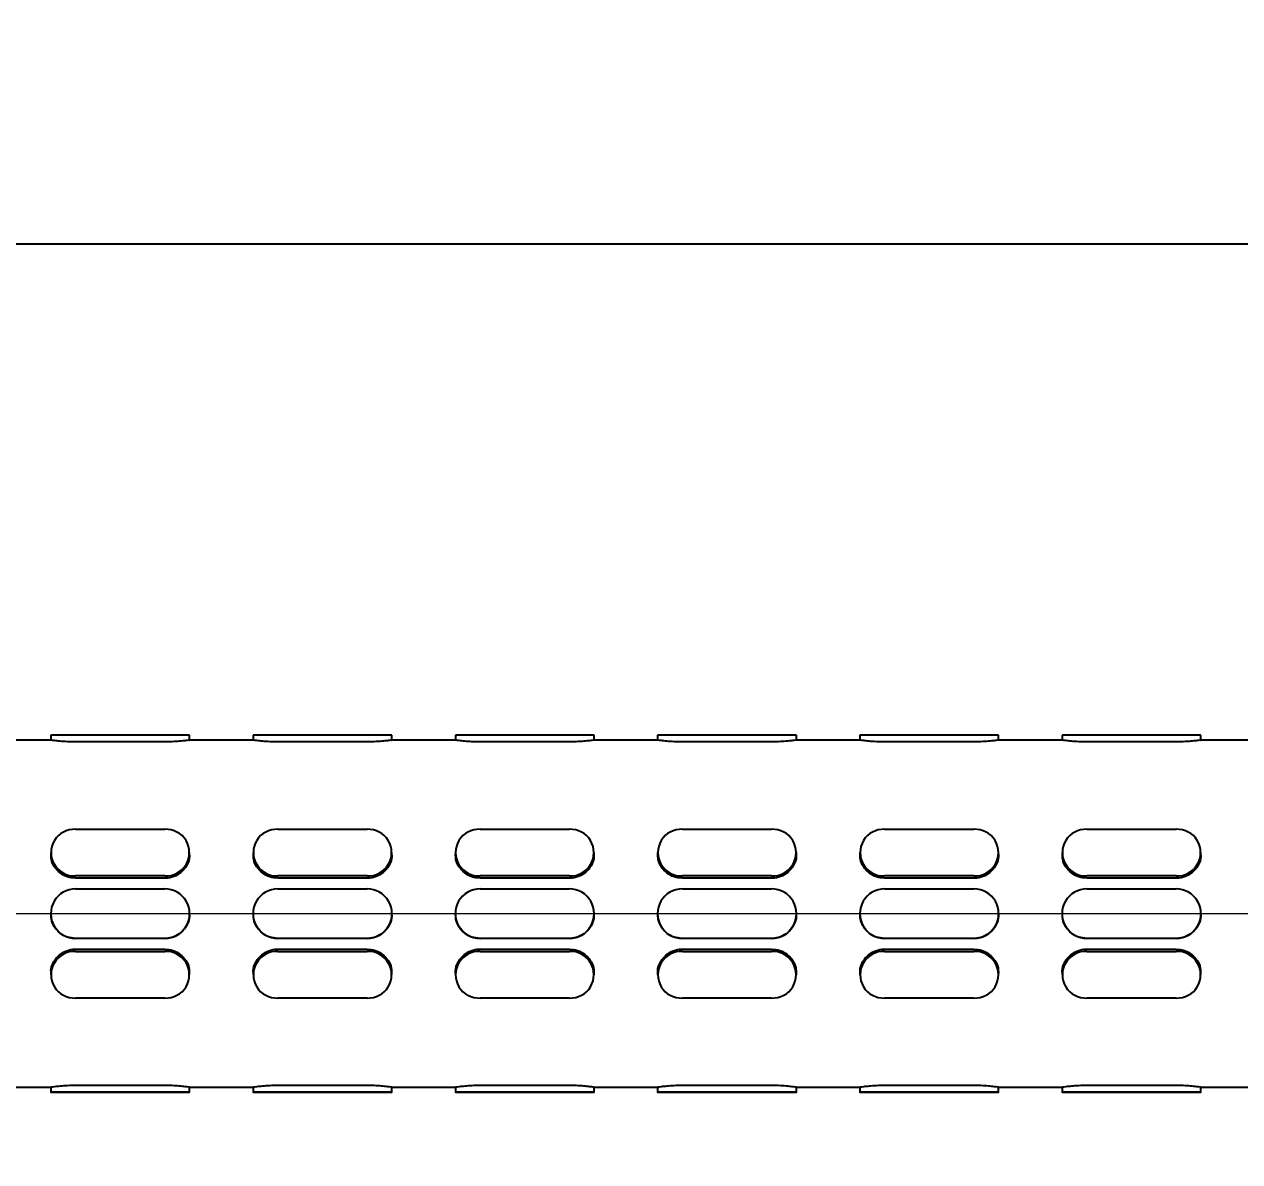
# Model space of a CAD drawing. Extents: x 72 to 1049, y 29 to 427.
# Drawn here: x 167.83 to 192.35, y 201.18 to 224.11 of the extents above; entities that cross this region are included whole.
import ezdxf

# ---------------------------------------------------------------- set-up
doc = ezdxf.new("R2010")
doc.units = 0
doc.header["$LTSCALE"] = 23.1
doc.header["$MEASUREMENT"] = 0
doc.linetypes.add('CENTERX2', pattern=[20.32, 12.7, -2.54, 2.54, -2.54])
doc.layers.get('0').update_dxf_attribs({"linetype": 'CONTINUOUS'})
doc.layers.get('Defpoints').update_dxf_attribs({"linetype": 'CONTINUOUS'})
doc.layers.add('10', color=7, linetype='CONTINUOUS')
doc.layers.add('中心线层', color=1, linetype='CENTERX2', lineweight=25)
doc.styles.add('SLDTEXTSTYLE0', font='')
doc.styles.get('SLDTEXTSTYLE0').set_extended_font_data('汉仪长仿宋体')
doc.dimstyles.new('SLDDIMSTYLE0', dxfattribs={"dimtxt": 3.5, "dimasz": 4.08, "dimexe": 0, "dimexo": 0.0625, "dimgap": 0.875, "dimtad": 2, "dimdec": 0, "dimlfac": 5, "dimrnd": 1e-09, "dimzin": 12, "dimdsep": 46, "dimtxsty": 'SLDTEXTSTYLE0', "dimsah": 1, "dimcen": 0.09, "dimadec": 0, "dimazin": 3, "dimtfac": 1, "dimtdec": 0, "dimtofl": 0, "dimtmove": 0, "dimatfit": 3, "dimfxl": 0, "dimfrac": 2, "dimtolj": 1, "dimtzin": 12, "dimarcsym": 0})

# ---------------------------------------------------------------- blocks, each defined once
blk = doc.blocks.new('*D23')
at = {"layer": '10', "color": 0, "lineweight": -2}
for p, q in [((104.483, 201.244), (104.483, 219.688)), ((108.563, 219.688), (210.803, 219.688)), ((214.883, 213.944), (214.883, 219.688))]:
    blk.add_line(p, q, dxfattribs=at)
at = {"layer": '10', "color": 0}
for points in [[(108.563, 220.368), (108.563, 219.008), (104.483, 219.688)], [(210.803, 219.008), (210.803, 220.368), (214.883, 219.688)]]:
    blk.add_solid(points, dxfattribs=at)
at = {"layer": 'Defpoints', "color": 0}
for p in [(214.883, 219.688), (214.883, 213.882), (104.483, 201.182)]:
    blk.add_point(p, dxfattribs=at)
at = {"layer": '10', "color": 0, "insert": (157.265, 224.063), "char_height": 3.5, "attachment_point": 2, "style": 'SLDTEXTSTYLE0'}
blk.add_mtext('\\A1;550', dxfattribs=at)

msp = doc.modelspace()

# ---------------------------------------------------------------- linework, layer by layer
at = {"color": 7, "linetype": 'Continuous', "lineweight": 25}
for p, q in [((168.36936, 209.68186), (167.07685, 209.68186)), ((168.36306, 209.78186), (168.36306, 209.68097)), ((170.66306, 209.78197), (168.86306, 209.78197)), ((170.66306, 209.64607), (168.86306, 209.64607)), ((172.44936, 209.68186), (171.15685, 209.68186)), ((171.16306, 209.68097), (171.16306, 209.78186)), ((172.44306, 209.78186), (172.44306, 209.68097)), ((174.74306, 209.78197), (172.94306, 209.78197)), ((174.74306, 209.64607), (172.94306, 209.64607)), ((176.52936, 209.68186), (175.23685, 209.68186)), ((175.24306, 209.68097), (175.24306, 209.78186)), ((176.52306, 209.78186), (176.52306, 209.68097)), ((178.82306, 209.78197), (177.02306, 209.78197)), ((178.82306, 209.64607), (177.02306, 209.64607)), ((180.60936, 209.68186), (179.31685, 209.68186)), ((179.32306, 209.68097), (179.32306, 209.78186)), ((180.60306, 209.78186), (180.60306, 209.68097)), ((182.90306, 209.78197), (181.10306, 209.78197)), ((182.90306, 209.64607), (181.10306, 209.64607)), ((184.68936, 209.68186), (183.39685, 209.68186)), ((183.40306, 209.68097), (183.40306, 209.78186)), ((184.68306, 209.78186), (184.68306, 209.68097)), ((186.98306, 209.78197), (185.18306, 209.78197)), ((186.98306, 209.64607), (185.18306, 209.64607)), ((188.76936, 209.68186), (187.47685, 209.68186)), ((187.48306, 209.68097), (187.48306, 209.78186)), ((188.76306, 209.78186), (188.76306, 209.68097)), ((191.06306, 209.78197), (189.26306, 209.78197)), ((191.06306, 209.64607), (189.26306, 209.64607)), ((192.84936, 209.68186), (191.55685, 209.68186)), ((191.56306, 209.68097), (191.56306, 209.78186)), ((168.86306, 207.8837), (170.66306, 207.8837)), ((172.94306, 207.8837), (174.74306, 207.8837)), ((177.02306, 207.8837), (178.82306, 207.8837)), ((181.10306, 207.8837), (182.90306, 207.8837)), ((185.18306, 207.8837), (186.98306, 207.8837)), ((189.26306, 207.8837), (191.06306, 207.8837)), ((168.36306, 207.4139), (168.36306, 207.37937)), ((171.16306, 207.37937), (171.16306, 207.4139)), ((172.44306, 207.4139), (172.44306, 207.37937)), ((175.24306, 207.37937), (175.24306, 207.4139)), ((176.52306, 207.4139), (176.52306, 207.37937)), ((179.32306, 207.37937), (179.32306, 207.4139)), ((180.60306, 207.4139), (180.60306, 207.37937)), ((183.40306, 207.37937), (183.40306, 207.4139)), ((184.68306, 207.4139), (184.68306, 207.37937)), ((187.48306, 207.37937), (187.48306, 207.4139)), ((188.76306, 207.4139), (188.76306, 207.37937)), ((191.56306, 207.37937), (191.56306, 207.4139)), ((170.66306, 206.94409), (168.86306, 206.94409)), ((174.74306, 206.94409), (172.94306, 206.94409)), ((178.82306, 206.94409), (177.02306, 206.94409)), ((182.90306, 206.94409), (181.10306, 206.94409)), ((186.98306, 206.94409), (185.18306, 206.94409)), ((191.06306, 206.94409), (189.26306, 206.94409)), ((170.66306, 206.89758), (168.86306, 206.89758)), ((168.86306, 206.68267), (170.66306, 206.68267)), ((174.74306, 206.89758), (172.94306, 206.89758)), ((172.94306, 206.68267), (174.74306, 206.68267)), ((178.82306, 206.89758), (177.02306, 206.89758)), ((177.02306, 206.68267), (178.82306, 206.68267)), ((182.90306, 206.89758), (181.10306, 206.89758)), ((181.10306, 206.68267), (182.90306, 206.68267)), ((186.98306, 206.89758), (185.18306, 206.89758)), ((185.18306, 206.68267), (186.98306, 206.68267)), ((191.06306, 206.89758), (189.26306, 206.89758)), ((189.26306, 206.68267), (191.06306, 206.68267)), ((168.36306, 206.18267), (168.36306, 206.18265)), ((171.16306, 206.18265), (171.16306, 206.18267)), ((172.44306, 206.18267), (172.44306, 206.18265)), ((175.24306, 206.18265), (175.24306, 206.18267)), ((176.52306, 206.18267), (176.52306, 206.18265)), ((179.32306, 206.18265), (179.32306, 206.18267)), ((180.60306, 206.18267), (180.60306, 206.18265)), ((183.40306, 206.18265), (183.40306, 206.18267)), ((184.68306, 206.18267), (184.68306, 206.18265)), ((187.48306, 206.18265), (187.48306, 206.18267)), ((188.76306, 206.18267), (188.76306, 206.18265)), ((191.56306, 206.18265), (191.56306, 206.18267)), ((170.66306, 205.68267), (168.86306, 205.68267)), ((170.66306, 205.68264), (168.86306, 205.68264)), ((168.86306, 205.46769), (170.66306, 205.46769)), ((174.74306, 205.68267), (172.94306, 205.68267)), ((174.74306, 205.68264), (172.94306, 205.68264)), ((172.94306, 205.46769), (174.74306, 205.46769)), ((178.82306, 205.68267), (177.02306, 205.68267)), ((178.82306, 205.68264), (177.02306, 205.68264)), ((177.02306, 205.46769), (178.82306, 205.46769)), ((182.90306, 205.68267), (181.10306, 205.68267)), ((182.90306, 205.68264), (181.10306, 205.68264)), ((181.10306, 205.46769), (182.90306, 205.46769)), ((186.98306, 205.68267), (185.18306, 205.68267)), ((186.98306, 205.68264), (185.18306, 205.68264)), ((185.18306, 205.46769), (186.98306, 205.46769)), ((191.06306, 205.68267), (189.26306, 205.68267)), ((191.06306, 205.68264), (189.26306, 205.68264)), ((189.26306, 205.46769), (191.06306, 205.46769)), ((168.86306, 205.42124), (170.66306, 205.42124)), ((172.94306, 205.42124), (174.74306, 205.42124)), ((177.02306, 205.42124), (178.82306, 205.42124)), ((181.10306, 205.42124), (182.90306, 205.42124)), ((185.18306, 205.42124), (186.98306, 205.42124)), ((189.26306, 205.42124), (191.06306, 205.42124)), ((168.36306, 204.98583), (168.36306, 204.95135)), ((171.16306, 204.95135), (171.16306, 204.98583)), ((172.44306, 204.98583), (172.44306, 204.95135)), ((175.24306, 204.95135), (175.24306, 204.98583)), ((176.52306, 204.98583), (176.52306, 204.95135)), ((179.32306, 204.95135), (179.32306, 204.98583)), ((180.60306, 204.98583), (180.60306, 204.95135)), ((183.40306, 204.95135), (183.40306, 204.98583)), ((184.68306, 204.98583), (184.68306, 204.95135)), ((187.48306, 204.95135), (187.48306, 204.98583)), ((188.76306, 204.98583), (188.76306, 204.95135)), ((191.56306, 204.95135), (191.56306, 204.98583)), ((170.66306, 204.48147), (168.86306, 204.48147)), ((174.74306, 204.48147), (172.94306, 204.48147)), ((178.82306, 204.48147), (177.02306, 204.48147)), ((182.90306, 204.48147), (181.10306, 204.48147)), ((186.98306, 204.48147), (185.18306, 204.48147)), ((191.06306, 204.48147), (189.26306, 204.48147)), ((167.07676, 202.68186), (168.36927, 202.68186)), ((168.36306, 202.68274), (168.36306, 202.58186)), ((170.66306, 202.71787), (168.86306, 202.71787)), ((170.66306, 202.58197), (168.86306, 202.58197)), ((168.86306, 202.58174), (170.66306, 202.58174)), ((171.15676, 202.68186), (172.44927, 202.68186)), ((171.16306, 202.58186), (171.16306, 202.68274)), ((172.44306, 202.68274), (172.44306, 202.58186)), ((174.74306, 202.71787), (172.94306, 202.71787)), ((174.74306, 202.58197), (172.94306, 202.58197)), ((172.94306, 202.58174), (174.74306, 202.58174)), ((175.23676, 202.68186), (176.52927, 202.68186)), ((175.24306, 202.58186), (175.24306, 202.68274)), ((176.52306, 202.68274), (176.52306, 202.58186)), ((178.82306, 202.71787), (177.02306, 202.71787)), ((178.82306, 202.58197), (177.02306, 202.58197)), ((177.02306, 202.58174), (178.82306, 202.58174)), ((179.31676, 202.68186), (180.60927, 202.68186)), ((179.32306, 202.58186), (179.32306, 202.68274)), ((180.60306, 202.68274), (180.60306, 202.58186)), ((182.90306, 202.71787), (181.10306, 202.71787)), ((182.90306, 202.58197), (181.10306, 202.58197)), ((181.10306, 202.58174), (182.90306, 202.58174)), ((183.39676, 202.68186), (184.68927, 202.68186)), ((183.40306, 202.58186), (183.40306, 202.68274)), ((184.68306, 202.68274), (184.68306, 202.58186)), ((186.98306, 202.71787), (185.18306, 202.71787)), ((186.98306, 202.58197), (185.18306, 202.58197)), ((185.18306, 202.58174), (186.98306, 202.58174)), ((187.47676, 202.68186), (188.76927, 202.68186)), ((187.48306, 202.58186), (187.48306, 202.68274)), ((188.76306, 202.68274), (188.76306, 202.58186)), ((191.06306, 202.71787), (189.26306, 202.71787)), ((191.06306, 202.58197), (189.26306, 202.58197)), ((189.26306, 202.58174), (191.06306, 202.58174)), ((191.55676, 202.68186), (192.84927, 202.68186)), ((191.56306, 202.58186), (191.56306, 202.68274))]:
    msp.add_line(p, q, dxfattribs=at)
at = {"color": 7, "linetype": 'Continuous', "lineweight": 25, "flags": 128}
for points in [[(168.86306, 209.78197), (168.67172, 209.78196), (168.50951, 209.78194), (168.40112, 209.7819), (168.36306, 209.78186)], [(171.16306, 209.78186), (171.125, 209.7819), (171.01661, 209.78194), (170.8544, 209.78196), (170.66306, 209.78197)], [(172.94306, 209.78197), (172.75172, 209.78196), (172.58951, 209.78194), (172.48112, 209.7819), (172.44306, 209.78186)], [(175.24306, 209.78186), (175.205, 209.7819), (175.09661, 209.78194), (174.9344, 209.78196), (174.74306, 209.78197)], [(177.02306, 209.78197), (176.83172, 209.78196), (176.66951, 209.78194), (176.56112, 209.7819), (176.52306, 209.78186)], [(179.32306, 209.78186), (179.285, 209.7819), (179.17661, 209.78194), (179.0144, 209.78196), (178.82306, 209.78197)], [(181.10306, 209.78197), (180.91172, 209.78196), (180.74951, 209.78194), (180.64112, 209.7819), (180.60306, 209.78186)], [(183.40306, 209.78186), (183.365, 209.7819), (183.25661, 209.78194), (183.0944, 209.78196), (182.90306, 209.78197)], [(185.18306, 209.78197), (184.99172, 209.78196), (184.82951, 209.78194), (184.72112, 209.7819), (184.68306, 209.78186)], [(187.48306, 209.78186), (187.445, 209.7819), (187.33661, 209.78194), (187.1744, 209.78196), (186.98306, 209.78197)], [(189.26306, 209.78197), (189.07172, 209.78196), (188.90951, 209.78194), (188.80112, 209.7819), (188.76306, 209.78186)], [(191.56306, 209.78186), (191.525, 209.7819), (191.41661, 209.78194), (191.2544, 209.78196), (191.06306, 209.78197)], [(168.86306, 202.58197), (168.67172, 202.58196), (168.50951, 202.58194), (168.40112, 202.5819), (168.36306, 202.58186), (168.40112, 202.58181), (168.50951, 202.58178), (168.67172, 202.58175), (168.86306, 202.58174)], [(170.66306, 202.58174), (170.8544, 202.58175), (171.01661, 202.58178), (171.125, 202.58181), (171.16306, 202.58186), (171.125, 202.5819), (171.01661, 202.58194), (170.8544, 202.58196), (170.66306, 202.58197)], [(172.94306, 202.58197), (172.75172, 202.58196), (172.58951, 202.58194), (172.48112, 202.5819), (172.44306, 202.58186), (172.48112, 202.58181), (172.58951, 202.58178), (172.75172, 202.58175), (172.94306, 202.58174)], [(174.74306, 202.58174), (174.9344, 202.58175), (175.09661, 202.58178), (175.205, 202.58181), (175.24306, 202.58186), (175.205, 202.5819), (175.09661, 202.58194), (174.9344, 202.58196), (174.74306, 202.58197)], [(177.02306, 202.58197), (176.83172, 202.58196), (176.66951, 202.58194), (176.56112, 202.5819), (176.52306, 202.58186), (176.56112, 202.58181), (176.66951, 202.58178), (176.83172, 202.58175), (177.02306, 202.58174)], [(178.82306, 202.58174), (179.0144, 202.58175), (179.17661, 202.58178), (179.285, 202.58181), (179.32306, 202.58186), (179.285, 202.5819), (179.17661, 202.58194), (179.0144, 202.58196), (178.82306, 202.58197)], [(181.10306, 202.58197), (180.91172, 202.58196), (180.74951, 202.58194), (180.64112, 202.5819), (180.60306, 202.58186), (180.64112, 202.58181), (180.74951, 202.58178), (180.91172, 202.58175), (181.10306, 202.58174)], [(182.90306, 202.58174), (183.0944, 202.58175), (183.25661, 202.58178), (183.365, 202.58181), (183.40306, 202.58186), (183.365, 202.5819), (183.25661, 202.58194), (183.0944, 202.58196), (182.90306, 202.58197)], [(185.18306, 202.58197), (184.99172, 202.58196), (184.82951, 202.58194), (184.72112, 202.5819), (184.68306, 202.58186), (184.72112, 202.58181), (184.82951, 202.58178), (184.99172, 202.58175), (185.18306, 202.58174)], [(186.98306, 202.58174), (187.1744, 202.58175), (187.33661, 202.58178), (187.445, 202.58181), (187.48306, 202.58186), (187.445, 202.5819), (187.33661, 202.58194), (187.1744, 202.58196), (186.98306, 202.58197)], [(189.26306, 202.58197), (189.07172, 202.58196), (188.90951, 202.58194), (188.80112, 202.5819), (188.76306, 202.58186), (188.80112, 202.58181), (188.90951, 202.58178), (189.07172, 202.58175), (189.26306, 202.58174)], [(191.06306, 202.58174), (191.2544, 202.58175), (191.41661, 202.58178), (191.525, 202.58181), (191.56306, 202.58186), (191.525, 202.5819), (191.41661, 202.58194), (191.2544, 202.58196), (191.06306, 202.58197)]]:
    msp.add_lwpolyline(points, dxfattribs=at)
at = {"color": 7, "linetype": 'Continuous', "lineweight": 25}
for centre, radius, start, end in [((168.8395, 207.4139), 0.4704, 87.128712, 272.871288), ((170.68662, 207.4139), 0.4704, 267.128712, 92.871288), ((172.9195, 207.4139), 0.4704, 87.128712, 272.871288), ((174.76662, 207.4139), 0.4704, 267.128712, 92.871288), ((176.9995, 207.4139), 0.4704, 87.128712, 272.871288), ((178.84662, 207.4139), 0.4704, 267.128712, 92.871288), ((181.0795, 207.4139), 0.4704, 87.128712, 272.871288), ((182.92662, 207.4139), 0.4704, 267.128712, 92.871288), ((185.1595, 207.4139), 0.4704, 87.128712, 272.871288), ((187.00662, 207.4139), 0.4704, 267.128712, 92.871288), ((189.2395, 207.4139), 0.4704, 87.128712, 272.871288), ((191.08662, 207.4139), 0.4704, 267.128712, 92.871288), ((168.86306, 206.18267), 0.5, 89.999999, 270.000001), ((170.66306, 206.18267), 0.5, 269.999999, 90.000001), ((172.94306, 206.18267), 0.5, 89.999999, 270.000001), ((174.74306, 206.18267), 0.5, 269.999999, 90.000001), ((177.02306, 206.18267), 0.5, 89.999999, 270.000001), ((178.82306, 206.18267), 0.5, 269.999999, 90.000001), ((181.10306, 206.18267), 0.5, 89.999999, 270.000001), ((182.90306, 206.18267), 0.5, 269.999999, 90.000001), ((185.18306, 206.18267), 0.5, 89.999999, 270.000001), ((186.98306, 206.18267), 0.5, 269.999999, 90.000001), ((189.26306, 206.18267), 0.5, 89.999999, 270.000001), ((191.06306, 206.18267), 0.5, 269.999999, 90.000001), ((168.83955, 204.95135), 0.47047, 87.136306, 272.863694), ((170.68656, 204.95135), 0.47047, 267.136306, 92.863694), ((172.91955, 204.95135), 0.47047, 87.136306, 272.863694), ((174.76656, 204.95135), 0.47047, 267.136306, 92.863694), ((176.99955, 204.95135), 0.47047, 87.136306, 272.863694), ((178.84656, 204.95135), 0.47047, 267.136306, 92.863694), ((181.07955, 204.95135), 0.47047, 87.136306, 272.863694), ((182.92656, 204.95135), 0.47047, 267.136306, 92.863694), ((185.15955, 204.95135), 0.47047, 87.136306, 272.863694), ((187.00656, 204.95135), 0.47047, 267.136306, 92.863694), ((189.23955, 204.95135), 0.47047, 87.136306, 272.863694), ((191.08656, 204.95135), 0.47047, 267.136306, 92.863694)]:
    msp.add_arc(centre, radius, start, end, dxfattribs=at)
for points, knots in [([(168.86306, 209.64607), (168.80719, 209.64688), (168.69545, 209.64849), (168.54599, 209.65981), (168.43369, 209.6721), (168.36938, 209.68098), (168.36937, 209.68097), (168.36936, 209.68097)], [0, 0, 0, 0, 0.21356057, 0.42706808, 0.64194996, 0.85774859, 1, 1, 1, 1]), ([(171.15685, 209.68098), (171.15856, 209.68122), (171.16546, 209.68222), (171.12026, 209.6758), (171.02567, 209.66431), (170.88624, 209.65213), (170.7576, 209.64655), (170.68225, 209.64617), (170.66306, 209.64607)], [0, 0, 0, 0, 0.0699699, 0.28254358, 0.49586879, 0.71109119, 0.92643427, 1, 1, 1, 1]), ([(172.94306, 209.64607), (172.88719, 209.64688), (172.77545, 209.64849), (172.62599, 209.65981), (172.51369, 209.6721), (172.44938, 209.68098), (172.44937, 209.68097), (172.44936, 209.68097)], [0, 0, 0, 0, 0.21356057, 0.42706808, 0.64194996, 0.85774859, 1, 1, 1, 1]), ([(175.23685, 209.68098), (175.23856, 209.68122), (175.24546, 209.68222), (175.20026, 209.6758), (175.10567, 209.66431), (174.96624, 209.65213), (174.8376, 209.64655), (174.76225, 209.64617), (174.74306, 209.64607)], [0, 0, 0, 0, 0.0699699, 0.28254358, 0.49586879, 0.71109119, 0.92643427, 1, 1, 1, 1]), ([(177.02306, 209.64607), (176.96719, 209.64688), (176.85545, 209.64849), (176.70599, 209.65981), (176.59369, 209.6721), (176.52938, 209.68098), (176.52937, 209.68097), (176.52936, 209.68097)], [0, 0, 0, 0, 0.21356057, 0.42706808, 0.64194996, 0.85774859, 1, 1, 1, 1]), ([(179.31685, 209.68098), (179.31856, 209.68122), (179.32546, 209.68222), (179.28026, 209.6758), (179.18567, 209.66431), (179.04624, 209.65213), (178.9176, 209.64655), (178.84225, 209.64617), (178.82306, 209.64607)], [0, 0, 0, 0, 0.0699699, 0.28254358, 0.49586879, 0.71109119, 0.92643427, 1, 1, 1, 1]), ([(181.10306, 209.64607), (181.04719, 209.64688), (180.93545, 209.64849), (180.78599, 209.65981), (180.67369, 209.6721), (180.60938, 209.68098), (180.60937, 209.68097), (180.60936, 209.68097)], [0, 0, 0, 0, 0.21356057, 0.42706808, 0.64194996, 0.85774859, 1, 1, 1, 1]), ([(183.39685, 209.68098), (183.39856, 209.68122), (183.40546, 209.68222), (183.36026, 209.6758), (183.26567, 209.66431), (183.12624, 209.65213), (182.9976, 209.64655), (182.92225, 209.64617), (182.90306, 209.64607)], [0, 0, 0, 0, 0.0699699, 0.28254358, 0.49586879, 0.71109119, 0.92643427, 1, 1, 1, 1]), ([(185.18306, 209.64607), (185.12719, 209.64688), (185.01545, 209.64849), (184.86599, 209.65981), (184.75369, 209.6721), (184.68938, 209.68098), (184.68937, 209.68097), (184.68936, 209.68097)], [0, 0, 0, 0, 0.21356057, 0.42706808, 0.64194996, 0.85774859, 1, 1, 1, 1]), ([(187.47685, 209.68098), (187.47856, 209.68122), (187.48546, 209.68222), (187.44026, 209.6758), (187.34567, 209.66431), (187.20624, 209.65213), (187.0776, 209.64655), (187.00225, 209.64617), (186.98306, 209.64607)], [0, 0, 0, 0, 0.0699699, 0.28254358, 0.49586879, 0.71109119, 0.92643427, 1, 1, 1, 1]), ([(189.26306, 209.64607), (189.20719, 209.64688), (189.09545, 209.64849), (188.94599, 209.65981), (188.83369, 209.6721), (188.76938, 209.68098), (188.76937, 209.68097), (188.76936, 209.68097)], [0, 0, 0, 0, 0.21356057, 0.42706808, 0.64194996, 0.85774859, 1, 1, 1, 1]), ([(191.55685, 209.68098), (191.55856, 209.68122), (191.56546, 209.68222), (191.52026, 209.6758), (191.42567, 209.66431), (191.28624, 209.65213), (191.1576, 209.64655), (191.08225, 209.64617), (191.06306, 209.64607)], [0, 0, 0, 0, 0.0699699, 0.28254358, 0.49586879, 0.71109119, 0.92643427, 1, 1, 1, 1]), ([(168.86306, 206.89758), (168.80719, 206.903), (168.69545, 206.91383), (168.546, 206.99776), (168.43368, 207.12034), (168.36927, 207.25561), (168.36929, 207.34426), (168.3693, 207.37971)], [0, 0, 0, 0, 0.21324843, 0.42644388, 0.64101168, 0.85649491, 1, 1, 1, 1]), ([(171.15682, 207.37903), (171.15855, 207.36184), (171.16549, 207.2928), (171.12027, 207.17125), (171.02567, 207.03667), (170.88624, 206.93937), (170.7576, 206.90089), (170.68225, 206.89825), (170.66306, 206.89758)], [0, 0, 0, 0, 0.07049632, 0.28294968, 0.49615414, 0.71125472, 0.92647591, 1, 1, 1, 1]), ([(172.94306, 206.89758), (172.88719, 206.903), (172.77545, 206.91383), (172.626, 206.99776), (172.51368, 207.12034), (172.44927, 207.25561), (172.44929, 207.34426), (172.4493, 207.37971)], [0, 0, 0, 0, 0.21324843, 0.42644388, 0.64101168, 0.85649491, 1, 1, 1, 1]), ([(175.23682, 207.37903), (175.23855, 207.36184), (175.24549, 207.2928), (175.20027, 207.17125), (175.10567, 207.03667), (174.96624, 206.93937), (174.8376, 206.90089), (174.76225, 206.89825), (174.74306, 206.89758)], [0, 0, 0, 0, 0.07049632, 0.28294968, 0.49615414, 0.71125472, 0.92647591, 1, 1, 1, 1]), ([(177.02306, 206.89758), (176.96719, 206.903), (176.85545, 206.91383), (176.706, 206.99776), (176.59368, 207.12034), (176.52927, 207.25561), (176.52929, 207.34426), (176.5293, 207.37971)], [0, 0, 0, 0, 0.21324843, 0.42644388, 0.64101168, 0.85649491, 1, 1, 1, 1]), ([(179.31682, 207.37903), (179.31855, 207.36184), (179.32549, 207.2928), (179.28027, 207.17125), (179.18567, 207.03667), (179.04624, 206.93937), (178.9176, 206.90089), (178.84225, 206.89825), (178.82306, 206.89758)], [0, 0, 0, 0, 0.07049632, 0.28294968, 0.49615414, 0.71125472, 0.92647591, 1, 1, 1, 1]), ([(181.10306, 206.89758), (181.04719, 206.903), (180.93545, 206.91383), (180.786, 206.99776), (180.67368, 207.12034), (180.60927, 207.25561), (180.60929, 207.34426), (180.6093, 207.37971)], [0, 0, 0, 0, 0.21324843, 0.42644388, 0.64101168, 0.85649491, 1, 1, 1, 1]), ([(183.39682, 207.37903), (183.39855, 207.36184), (183.40549, 207.2928), (183.36027, 207.17125), (183.26567, 207.03667), (183.12624, 206.93937), (182.9976, 206.90089), (182.92225, 206.89825), (182.90306, 206.89758)], [0, 0, 0, 0, 0.07049632, 0.28294968, 0.49615414, 0.71125472, 0.92647591, 1, 1, 1, 1]), ([(185.18306, 206.89758), (185.12719, 206.903), (185.01545, 206.91383), (184.866, 206.99776), (184.75368, 207.12034), (184.68927, 207.25561), (184.68929, 207.34426), (184.6893, 207.37971)], [0, 0, 0, 0, 0.21324843, 0.42644388, 0.64101168, 0.85649491, 1, 1, 1, 1]), ([(187.47682, 207.37903), (187.47855, 207.36184), (187.48549, 207.2928), (187.44027, 207.17125), (187.34567, 207.03667), (187.20624, 206.93937), (187.0776, 206.90089), (187.00225, 206.89825), (186.98306, 206.89758)], [0, 0, 0, 0, 0.07049632, 0.28294968, 0.49615414, 0.71125472, 0.92647591, 1, 1, 1, 1]), ([(189.26306, 206.89758), (189.20719, 206.903), (189.09545, 206.91383), (188.946, 206.99776), (188.83368, 207.12034), (188.76927, 207.25561), (188.76929, 207.34426), (188.7693, 207.37971)], [0, 0, 0, 0, 0.21324843, 0.42644388, 0.64101168, 0.85649491, 1, 1, 1, 1]), ([(191.55682, 207.37903), (191.55855, 207.36184), (191.56549, 207.2928), (191.52027, 207.17125), (191.42567, 207.03667), (191.28624, 206.93937), (191.1576, 206.90089), (191.08225, 206.89825), (191.06306, 206.89758)], [0, 0, 0, 0, 0.07049632, 0.28294968, 0.49615414, 0.71125472, 0.92647591, 1, 1, 1, 1]), ([(168.86306, 205.68264), (168.80719, 205.68811), (168.69545, 205.69905), (168.546, 205.78425), (168.43368, 205.91023), (168.36927, 206.05094), (168.36929, 206.14529), (168.3693, 206.18301)], [0, 0, 0, 0, 0.21324843, 0.42644388, 0.64101168, 0.85649491, 1, 1, 1, 1]), ([(171.15682, 206.18229), (171.15855, 206.1639), (171.16549, 206.09008), (171.12027, 205.96306), (171.02567, 205.82402), (170.88624, 205.72491), (170.7576, 205.68599), (170.68225, 205.68332), (170.66306, 205.68264)], [0, 0, 0, 0, 0.07049632, 0.28294968, 0.49615414, 0.71125472, 0.92647591, 1, 1, 1, 1]), ([(172.94306, 205.68264), (172.88719, 205.68811), (172.77545, 205.69905), (172.626, 205.78425), (172.51368, 205.91023), (172.44927, 206.05094), (172.44929, 206.14529), (172.4493, 206.18301)], [0, 0, 0, 0, 0.21324843, 0.42644388, 0.64101168, 0.85649491, 1, 1, 1, 1]), ([(175.23682, 206.18229), (175.23855, 206.1639), (175.24549, 206.09008), (175.20027, 205.96306), (175.10567, 205.82402), (174.96624, 205.72491), (174.8376, 205.68599), (174.76225, 205.68332), (174.74306, 205.68264)], [0, 0, 0, 0, 0.07049632, 0.28294968, 0.49615414, 0.71125472, 0.92647591, 1, 1, 1, 1]), ([(177.02306, 205.68264), (176.96719, 205.68811), (176.85545, 205.69905), (176.706, 205.78425), (176.59368, 205.91023), (176.52927, 206.05094), (176.52929, 206.14529), (176.5293, 206.18301)], [0, 0, 0, 0, 0.21324843, 0.42644388, 0.64101168, 0.85649491, 1, 1, 1, 1]), ([(179.31682, 206.18229), (179.31855, 206.1639), (179.32549, 206.09008), (179.28027, 205.96306), (179.18567, 205.82402), (179.04624, 205.72491), (178.9176, 205.68599), (178.84225, 205.68332), (178.82306, 205.68264)], [0, 0, 0, 0, 0.07049632, 0.28294968, 0.49615414, 0.71125472, 0.92647591, 1, 1, 1, 1]), ([(181.10306, 205.68264), (181.04719, 205.68811), (180.93545, 205.69905), (180.786, 205.78425), (180.67368, 205.91023), (180.60927, 206.05094), (180.60929, 206.14529), (180.6093, 206.18301)], [0, 0, 0, 0, 0.21324843, 0.42644388, 0.64101168, 0.85649491, 1, 1, 1, 1]), ([(183.39682, 206.18229), (183.39855, 206.1639), (183.40549, 206.09008), (183.36027, 205.96306), (183.26567, 205.82402), (183.12624, 205.72491), (182.9976, 205.68599), (182.92225, 205.68332), (182.90306, 205.68264)], [0, 0, 0, 0, 0.07049632, 0.28294968, 0.49615414, 0.71125472, 0.92647591, 1, 1, 1, 1]), ([(185.18306, 205.68264), (185.12719, 205.68811), (185.01545, 205.69905), (184.866, 205.78425), (184.75368, 205.91023), (184.68927, 206.05094), (184.68929, 206.14529), (184.6893, 206.18301)], [0, 0, 0, 0, 0.21324843, 0.42644388, 0.64101168, 0.85649491, 1, 1, 1, 1]), ([(187.47682, 206.18229), (187.47855, 206.1639), (187.48549, 206.09008), (187.44027, 205.96306), (187.34567, 205.82402), (187.20624, 205.72491), (187.0776, 205.68599), (187.00225, 205.68332), (186.98306, 205.68264)], [0, 0, 0, 0, 0.07049632, 0.28294968, 0.49615414, 0.71125472, 0.92647591, 1, 1, 1, 1]), ([(189.26306, 205.68264), (189.20719, 205.68811), (189.09545, 205.69905), (188.946, 205.78425), (188.83368, 205.91023), (188.76927, 206.05094), (188.76929, 206.14529), (188.7693, 206.18301)], [0, 0, 0, 0, 0.21324843, 0.42644388, 0.64101168, 0.85649491, 1, 1, 1, 1]), ([(191.55682, 206.18229), (191.55855, 206.1639), (191.56549, 206.09008), (191.52027, 205.96306), (191.42567, 205.82402), (191.28624, 205.72491), (191.1576, 205.68599), (191.08225, 205.68332), (191.06306, 205.68264)], [0, 0, 0, 0, 0.07049632, 0.28294968, 0.49615414, 0.71125472, 0.92647591, 1, 1, 1, 1]), ([(168.3693, 204.98617), (168.36757, 205.00337), (168.36063, 205.07241), (168.40584, 205.19398), (168.50045, 205.32858), (168.63988, 205.42589), (168.76852, 205.46437), (168.84387, 205.46701), (168.86306, 205.46769)], [0, 0, 0, 0, 0.07049632, 0.28294968, 0.49615414, 0.71125472, 0.92647591, 1, 1, 1, 1]), ([(170.66306, 205.46769), (170.71893, 205.46227), (170.83067, 205.45144), (170.98012, 205.3675), (171.09244, 205.2449), (171.15685, 205.10962), (171.15683, 205.02094), (171.15682, 204.9855)], [0, 0, 0, 0, 0.21324843, 0.42644388, 0.64101168, 0.85649491, 1, 1, 1, 1]), ([(172.4493, 204.98617), (172.44757, 205.00337), (172.44063, 205.07241), (172.48584, 205.19398), (172.58045, 205.32858), (172.71988, 205.42589), (172.84852, 205.46437), (172.92387, 205.46701), (172.94306, 205.46769)], [0, 0, 0, 0, 0.07049632, 0.28294968, 0.49615414, 0.71125472, 0.92647591, 1, 1, 1, 1]), ([(174.74306, 205.46769), (174.79893, 205.46227), (174.91067, 205.45144), (175.06012, 205.3675), (175.17244, 205.2449), (175.23685, 205.10962), (175.23683, 205.02094), (175.23682, 204.9855)], [0, 0, 0, 0, 0.21324843, 0.42644388, 0.64101168, 0.85649491, 1, 1, 1, 1]), ([(176.5293, 204.98617), (176.52757, 205.00337), (176.52063, 205.07241), (176.56584, 205.19398), (176.66045, 205.32858), (176.79988, 205.42589), (176.92852, 205.46437), (177.00387, 205.46701), (177.02306, 205.46769)], [0, 0, 0, 0, 0.07049632, 0.28294968, 0.49615414, 0.71125472, 0.92647591, 1, 1, 1, 1]), ([(178.82306, 205.46769), (178.87893, 205.46227), (178.99067, 205.45144), (179.14012, 205.3675), (179.25244, 205.2449), (179.31685, 205.10962), (179.31683, 205.02094), (179.31682, 204.9855)], [0, 0, 0, 0, 0.21324843, 0.42644388, 0.64101168, 0.85649491, 1, 1, 1, 1]), ([(180.6093, 204.98617), (180.60757, 205.00337), (180.60063, 205.07241), (180.64584, 205.19398), (180.74045, 205.32858), (180.87988, 205.42589), (181.00852, 205.46437), (181.08387, 205.46701), (181.10306, 205.46769)], [0, 0, 0, 0, 0.07049632, 0.28294968, 0.49615414, 0.71125472, 0.92647591, 1, 1, 1, 1]), ([(182.90306, 205.46769), (182.95893, 205.46227), (183.07067, 205.45144), (183.22012, 205.3675), (183.33244, 205.2449), (183.39685, 205.10962), (183.39683, 205.02094), (183.39682, 204.9855)], [0, 0, 0, 0, 0.21324843, 0.42644388, 0.64101168, 0.85649491, 1, 1, 1, 1]), ([(184.6893, 204.98617), (184.68757, 205.00337), (184.68063, 205.07241), (184.72584, 205.19398), (184.82045, 205.32858), (184.95988, 205.42589), (185.08852, 205.46437), (185.16387, 205.46701), (185.18306, 205.46769)], [0, 0, 0, 0, 0.07049632, 0.28294968, 0.49615414, 0.71125472, 0.92647591, 1, 1, 1, 1]), ([(186.98306, 205.46769), (187.03893, 205.46227), (187.15067, 205.45144), (187.30012, 205.3675), (187.41244, 205.2449), (187.47685, 205.10962), (187.47683, 205.02094), (187.47682, 204.9855)], [0, 0, 0, 0, 0.21324843, 0.42644388, 0.64101168, 0.85649491, 1, 1, 1, 1]), ([(188.7693, 204.98617), (188.76757, 205.00337), (188.76063, 205.07241), (188.80584, 205.19398), (188.90045, 205.32858), (189.03988, 205.42589), (189.16852, 205.46437), (189.24387, 205.46701), (189.26306, 205.46769)], [0, 0, 0, 0, 0.07049632, 0.28294968, 0.49615414, 0.71125472, 0.92647591, 1, 1, 1, 1]), ([(191.06306, 205.46769), (191.11893, 205.46227), (191.23067, 205.45144), (191.38012, 205.3675), (191.49244, 205.2449), (191.55685, 205.10962), (191.55683, 205.02094), (191.55682, 204.9855)], [0, 0, 0, 0, 0.21324843, 0.42644388, 0.64101168, 0.85649491, 1, 1, 1, 1]), ([(168.86306, 202.71787), (168.80719, 202.71706), (168.69545, 202.71544), (168.546, 202.70409), (168.43367, 202.69174), (168.36922, 202.68278), (168.36926, 202.68275), (168.36927, 202.68274)], [0, 0, 0, 0, 0.21312779, 0.42620263, 0.64064905, 0.85601037, 1, 1, 1, 1]), ([(171.15676, 202.68275), (171.15853, 202.6825), (171.16554, 202.68153), (171.1203, 202.68801), (171.02566, 202.69957), (170.88624, 202.71179), (170.7576, 202.71739), (170.68225, 202.71777), (170.66306, 202.71787)], [0, 0, 0, 0, 0.07185287, 0.28399616, 0.49688947, 0.71167612, 0.92658321, 1, 1, 1, 1]), ([(172.94306, 202.71787), (172.88719, 202.71706), (172.77545, 202.71544), (172.626, 202.70409), (172.51367, 202.69174), (172.44922, 202.68278), (172.44926, 202.68275), (172.44927, 202.68274)], [0, 0, 0, 0, 0.21312779, 0.42620263, 0.64064905, 0.85601037, 1, 1, 1, 1]), ([(175.23676, 202.68275), (175.23853, 202.6825), (175.24554, 202.68153), (175.2003, 202.68801), (175.10566, 202.69957), (174.96624, 202.71179), (174.8376, 202.71739), (174.76225, 202.71777), (174.74306, 202.71787)], [0, 0, 0, 0, 0.07185287, 0.28399616, 0.49688947, 0.71167612, 0.92658321, 1, 1, 1, 1]), ([(177.02306, 202.71787), (176.96719, 202.71706), (176.85545, 202.71544), (176.706, 202.70409), (176.59367, 202.69174), (176.52922, 202.68278), (176.52926, 202.68275), (176.52927, 202.68274)], [0, 0, 0, 0, 0.21312779, 0.42620263, 0.64064905, 0.85601037, 1, 1, 1, 1]), ([(179.31676, 202.68275), (179.31853, 202.6825), (179.32554, 202.68153), (179.2803, 202.68801), (179.18566, 202.69957), (179.04624, 202.71179), (178.9176, 202.71739), (178.84225, 202.71777), (178.82306, 202.71787)], [0, 0, 0, 0, 0.07185287, 0.28399616, 0.49688947, 0.71167612, 0.92658321, 1, 1, 1, 1]), ([(181.10306, 202.71787), (181.04719, 202.71706), (180.93545, 202.71544), (180.786, 202.70409), (180.67367, 202.69174), (180.60922, 202.68278), (180.60926, 202.68275), (180.60927, 202.68274)], [0, 0, 0, 0, 0.21312779, 0.42620263, 0.64064905, 0.85601037, 1, 1, 1, 1]), ([(183.39676, 202.68275), (183.39853, 202.6825), (183.40554, 202.68153), (183.3603, 202.68801), (183.26566, 202.69957), (183.12624, 202.71179), (182.9976, 202.71739), (182.92225, 202.71777), (182.90306, 202.71787)], [0, 0, 0, 0, 0.07185287, 0.28399616, 0.49688947, 0.71167612, 0.92658321, 1, 1, 1, 1]), ([(185.18306, 202.71787), (185.12719, 202.71706), (185.01545, 202.71544), (184.866, 202.70409), (184.75367, 202.69174), (184.68922, 202.68278), (184.68926, 202.68275), (184.68927, 202.68274)], [0, 0, 0, 0, 0.21312779, 0.42620263, 0.64064905, 0.85601037, 1, 1, 1, 1]), ([(187.47676, 202.68275), (187.47853, 202.6825), (187.48554, 202.68153), (187.4403, 202.68801), (187.34566, 202.69957), (187.20624, 202.71179), (187.0776, 202.71739), (187.00225, 202.71777), (186.98306, 202.71787)], [0, 0, 0, 0, 0.07185287, 0.28399616, 0.49688947, 0.71167612, 0.92658321, 1, 1, 1, 1]), ([(189.26306, 202.71787), (189.20719, 202.71706), (189.09545, 202.71544), (188.946, 202.70409), (188.83367, 202.69174), (188.76922, 202.68278), (188.76926, 202.68275), (188.76927, 202.68274)], [0, 0, 0, 0, 0.21312779, 0.42620263, 0.64064905, 0.85601037, 1, 1, 1, 1]), ([(191.55676, 202.68275), (191.55853, 202.6825), (191.56554, 202.68153), (191.5203, 202.68801), (191.42566, 202.69957), (191.28624, 202.71179), (191.1576, 202.71739), (191.08225, 202.71777), (191.06306, 202.71787)], [0, 0, 0, 0, 0.07185287, 0.28399616, 0.49688947, 0.71167612, 0.92658321, 1, 1, 1, 1])]:
    msp.add_open_spline(points, degree=3, knots=knots, dxfattribs=at)
at = {"layer": '中心线层', "linetype": 'CENTERX2', "lineweight": 18}
msp.add_line((217.6219, 206.18186), (109.48306, 206.18186), dxfattribs=at)

# ---------------------------------------------------------------- dimensions: what is measured, and where the dimension line sits
at = {"layer": '10'}
dim = msp.add_linear_dim(base=(214.88306, 219.68757), p1=(104.48306, 201.18186), p2=(214.88306, 213.88186), text='550', dimstyle='SLDDIMSTYLE0', dxfattribs=at)
dim.commit()
dim.dimension.update_dxf_attribs({"geometry": '*D23', "text_midpoint": (157.26548, 219.68757), "dimtype": 160})

doc.saveas('drawing.dxf')
